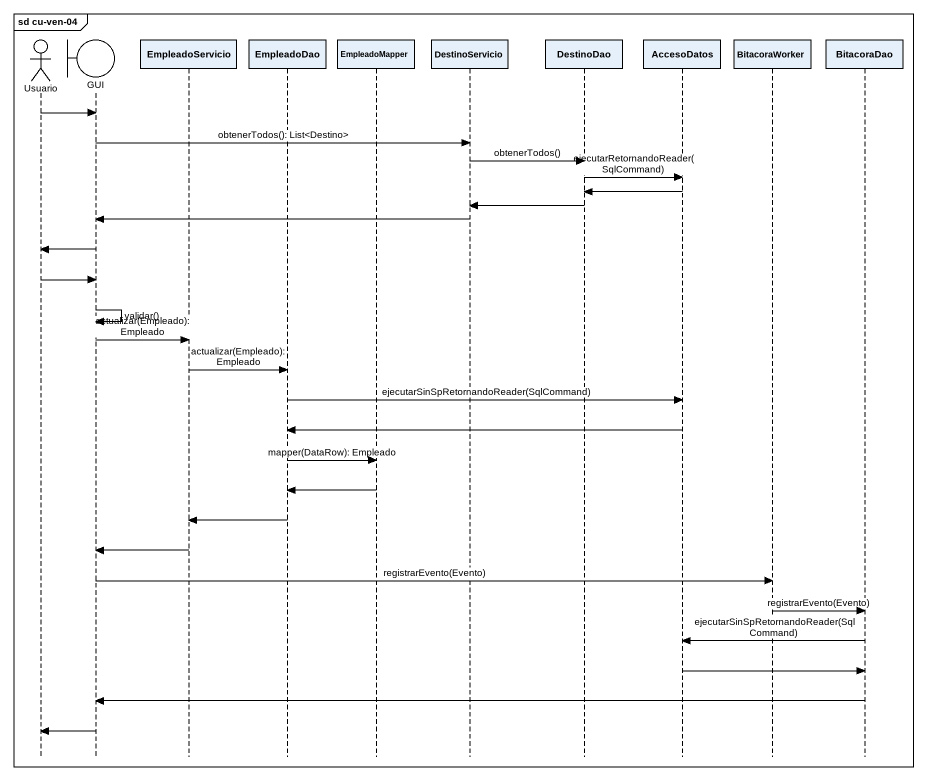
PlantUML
@startuml
mainframe sd cu-ven-04
hide footbox
actor Usuario
boundary GUI
participant EmpleadoServicio
participant EmpleadoDao
participant EmpleadoMapper
participant DestinoServicio
participant DestinoDao
participant AccesoDatos
participant BitacoraWorker
participant BitacoraDao

Usuario -> GUI
GUI -> DestinoServicio : obtenerTodos(): List<Destino>
DestinoServicio -> DestinoDao : obtenerTodos()
DestinoDao -> AccesoDatos : ejecutarRetornandoReader(SqlCommand)
AccesoDatos -> DestinoDao
DestinoDao -> DestinoServicio
DestinoServicio -> GUI
GUI -> Usuario
Usuario -> GUI
GUI -> GUI : validar()
GUI -> EmpleadoServicio : actualizar(Empleado): Empleado
EmpleadoServicio -> EmpleadoDao : actualizar(Empleado): Empleado
EmpleadoDao -> AccesoDatos : ejecutarSinSpRetornandoReader(SqlCommand)
AccesoDatos -> EmpleadoDao
EmpleadoDao -> EmpleadoMapper : mapper(DataRow): Empleado
EmpleadoMapper -> EmpleadoDao
EmpleadoDao -> EmpleadoServicio
EmpleadoServicio -> GUI
GUI -> BitacoraWorker : registrarEvento(Evento)
BitacoraWorker -> BitacoraDao : registrarEvento(Evento)
BitacoraDao -> AccesoDatos : ejecutarSinSpRetornandoReader(SqlCommand)
AccesoDatos -> BitacoraDao
BitacoraDao -> GUI
GUI -> Usuario
@enduml
